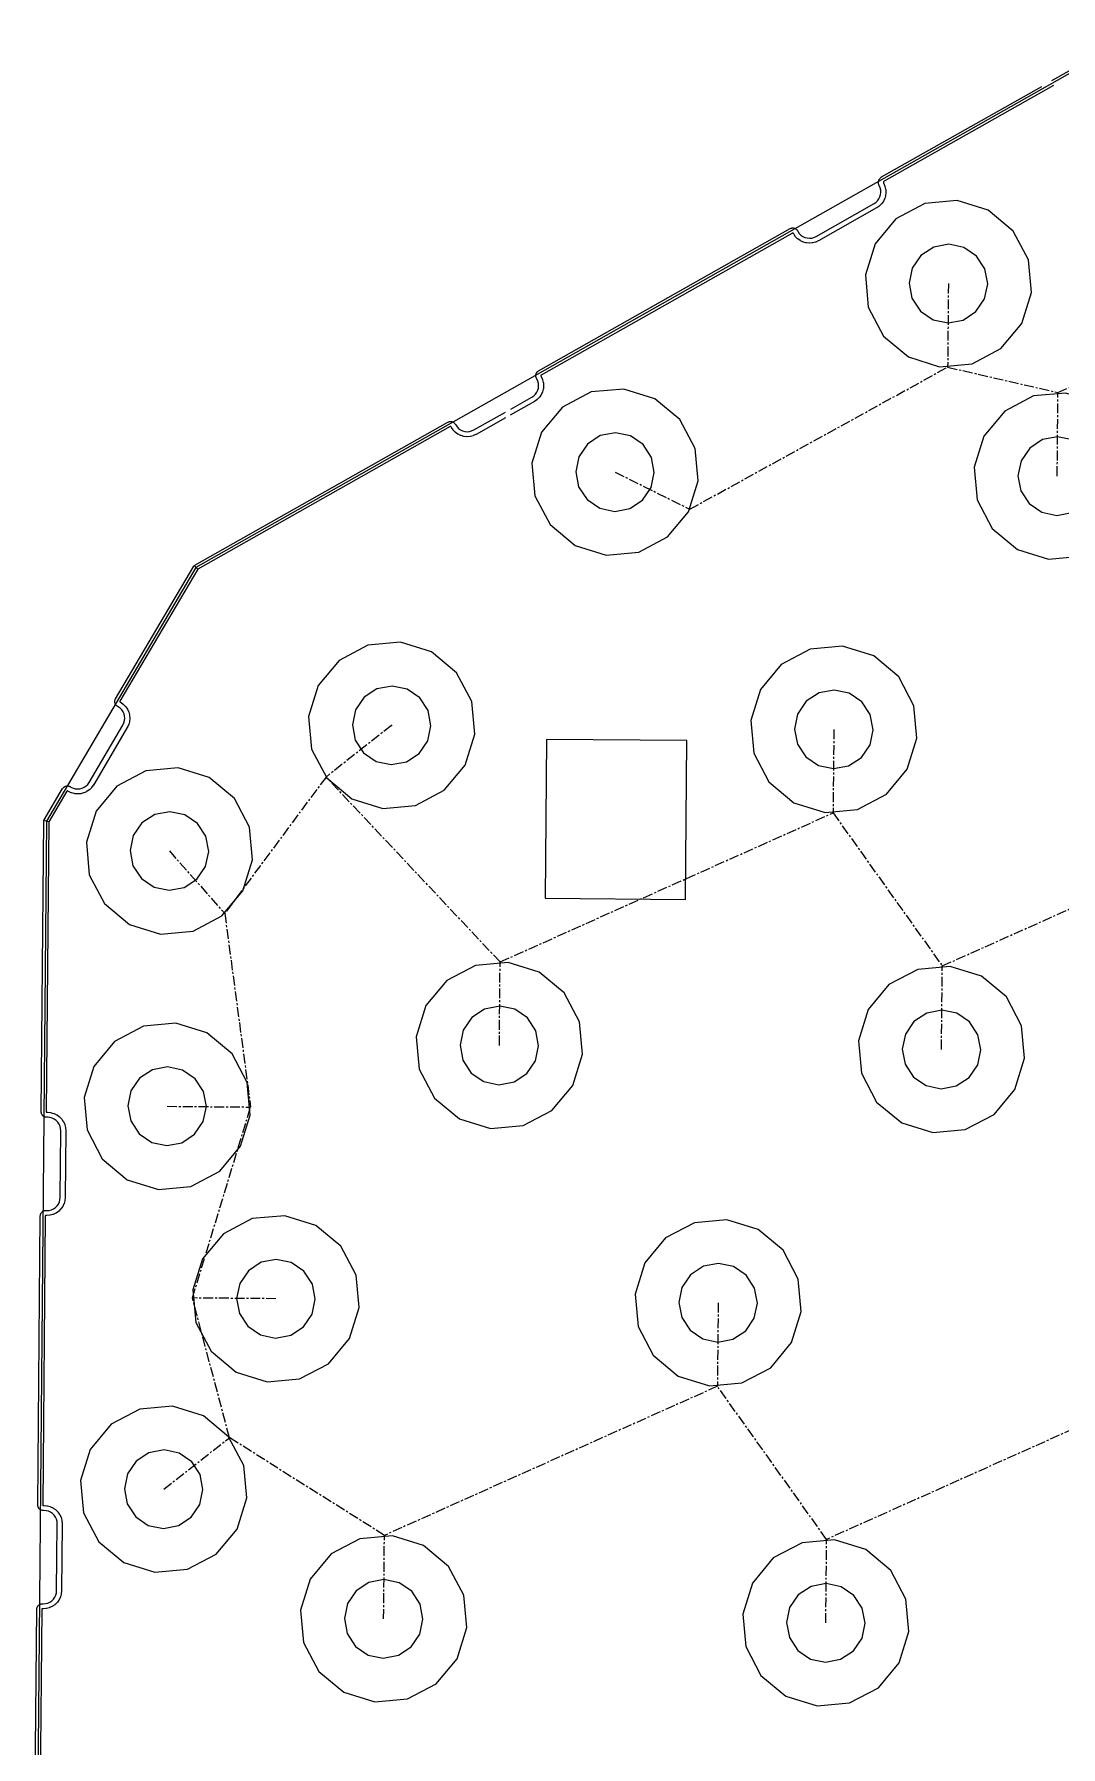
# Model space of a CAD drawing. Header units: inches. Extents: x -63 to 63, y -68 to 68.
# Drawn here: x -62.9 to -10.7, y -19.1 to 68 of the extents above; entities that cross this region are included whole.
import ezdxf

# ---------------------------------------------------------------- set-up
doc = ezdxf.new("R2010")
doc.units = ezdxf.units.IN
doc.header["$MEASUREMENT"] = 0
doc.header["$PDSIZE"] = -1
doc.linetypes.add('CENTERX2', pattern=[0.8, 0.5, -0.1, 0.1, -0.1])

msp = doc.modelspace()

# ---------------------------------------------------------------- linework, layer by layer
at = {"color": 7, "linetype": 'Continuous'}
for p, q in [((-11.115, 65.687), (-6.948, 68.045)), ((-6.884, 67.931), (-54.673, 40.915)), ((-19.778, 60.786), (-11.632, 65.394)), ((-11.04, 65.438), (-19.649, 60.567)), ((-19.944, 60.515), (-19.94, 60.55)), ((-19.943, 60.504), (-19.944, 60.515)), ((-19.944, 60.492), (-19.943, 60.504)), ((-19.941, 60.458), (-19.944, 60.492)), ((-19.938, 60.447), (-19.941, 60.458)), ((-19.94, 60.55), (-19.937, 60.56)), ((-19.938, 60.436), (-19.938, 60.447)), ((-19.929, 60.402), (-19.938, 60.436)), ((-19.937, 60.56), (-19.936, 60.571)), ((-19.936, 60.571), (-19.927, 60.605)), ((-19.924, 60.393), (-19.929, 60.402)), ((-19.927, 60.605), (-19.922, 60.615)), ((-19.922, 60.382), (-19.924, 60.393)), ((-19.922, 60.615), (-19.919, 60.626)), ((-19.908, 60.352), (-19.922, 60.382)), ((-19.919, 60.626), (-19.904, 60.657)), ((-19.906, 60.349), (-19.908, 60.352)), ((-19.906, 60.348), (-19.906, 60.349)), ((-19.904, 60.343), (-19.906, 60.348)), ((-19.904, 60.657), (-19.898, 60.666)), ((-19.903, 60.342), (-19.904, 60.343)), ((-19.854, 60.23), (-19.903, 60.342)), ((-19.903, 60.342), (-19.903, 60.342)), ((-19.898, 60.666), (-19.893, 60.676)), ((-19.893, 60.676), (-19.873, 60.705)), ((-19.873, 60.705), (-19.865, 60.712)), ((-19.865, 60.712), (-19.859, 60.721)), ((-19.859, 60.721), (-19.834, 60.746)), ((-19.826, 60.116), (-19.854, 60.23)), ((-19.834, 60.746), (-19.825, 60.752)), ((-19.825, 60.752), (-19.817, 60.76)), ((-19.817, 60.76), (-19.788, 60.78)), ((-19.788, 60.78), (-19.783, 60.782)), ((-19.783, 60.782), (-19.778, 60.786)), ((-19.689, 60.514), (-19.69, 60.501)), ((-19.69, 60.501), (-19.689, 60.489)), ((-19.685, 60.526), (-19.689, 60.514)), ((-19.689, 60.489), (-19.686, 60.476)), ((-19.686, 60.476), (-19.679, 60.462)), ((-19.68, 60.538), (-19.685, 60.526)), ((-19.673, 60.548), (-19.68, 60.538)), ((-19.679, 60.462), (-19.679, 60.461)), ((-19.679, 60.461), (-19.678, 60.46)), ((-19.678, 60.46), (-19.677, 60.457)), ((-19.677, 60.457), (-19.676, 60.455)), ((-19.676, 60.455), (-19.673, 60.45)), ((-19.664, 60.557), (-19.673, 60.548)), ((-19.673, 60.45), (-19.617, 60.322)), ((-19.649, 60.567), (-19.664, 60.557)), ((-19.617, 60.322), (-19.614, 60.312)), ((-19.614, 60.312), (-19.61, 60.302)), ((-19.61, 60.302), (-19.576, 60.166)), ((-19.576, 60.166), (-19.576, 60.155)), ((-19.576, 60.155), (-19.573, 60.144)), ((-19.573, 60.144), (-19.564, 60.005)), ((-23.114, 57.758), (-20.164, 59.425)), ((-20.164, 59.425), (-20.069, 59.489)), ((-20.069, 59.489), (-19.984, 59.571)), ((-19.918, 59.285), (-20.025, 59.212)), ((-19.984, 59.571), (-19.915, 59.665)), ((-19.91, 59.292), (-19.918, 59.285)), ((-19.915, 59.665), (-19.863, 59.77)), ((-19.901, 59.298), (-19.91, 59.292)), ((-19.8, 59.395), (-19.901, 59.298)), ((-19.863, 59.77), (-19.831, 59.883)), ((-19.831, 59.883), (-19.818, 59.999)), ((-19.818, 59.999), (-19.826, 60.116)), ((-19.794, 59.404), (-19.8, 59.395)), ((-19.786, 59.412), (-19.794, 59.404)), ((-19.703, 59.524), (-19.786, 59.412)), ((-19.698, 59.534), (-19.703, 59.524)), ((-19.692, 59.543), (-19.698, 59.534)), ((-19.63, 59.668), (-19.692, 59.543)), ((-19.627, 59.679), (-19.63, 59.668)), ((-19.622, 59.689), (-19.627, 59.679)), ((-19.584, 59.823), (-19.622, 59.689)), ((-19.582, 59.834), (-19.584, 59.823)), ((-19.579, 59.844), (-19.582, 59.834)), ((-19.564, 59.983), (-19.579, 59.844)), ((-19.564, 60.005), (-19.565, 59.994)), ((-19.565, 59.994), (-19.564, 59.983)), ((-20.034, 59.206), (-22.993, 57.534)), ((-20.03, 59.21), (-20.034, 59.206)), ((-20.025, 59.212), (-20.03, 59.21)), ((-37.24, 50.915), (-24.435, 58.153)), ((-24.315, 57.929), (-37.11, 50.697)), ((-24.435, 58.153), (-24.429, 58.155)), ((-24.429, 58.155), (-24.424, 58.159)), ((-24.424, 58.159), (-24.399, 58.17)), ((-24.399, 58.17), (-24.388, 58.173)), ((-24.388, 58.173), (-24.377, 58.178)), ((-24.377, 58.178), (-24.352, 58.184)), ((-24.352, 58.184), (-24.341, 58.185)), ((-24.341, 58.185), (-24.33, 58.187)), ((-24.33, 58.187), (-24.304, 58.189)), ((-24.305, 57.934), (-24.315, 57.929)), ((-24.302, 57.935), (-24.305, 57.934)), ((-24.304, 58.189), (-24.293, 58.188)), ((-24.298, 57.935), (-24.302, 57.935)), ((-24.294, 57.934), (-24.298, 57.935)), ((-24.29, 57.933), (-24.294, 57.934)), ((-24.293, 58.188), (-24.282, 58.189)), ((-24.287, 57.932), (-24.29, 57.933)), ((-24.284, 57.929), (-24.287, 57.932)), ((-24.281, 57.926), (-24.284, 57.929)), ((-24.282, 58.189), (-24.256, 58.186)), ((-24.275, 57.918), (-24.281, 57.926)), ((-24.262, 57.894), (-24.275, 57.918)), ((-24.258, 57.889), (-24.262, 57.894)), ((-24.256, 57.884), (-24.258, 57.889)), ((-24.256, 58.186), (-24.245, 58.183)), ((-24.172, 57.761), (-24.256, 57.884)), ((-24.245, 58.183), (-24.234, 58.181)), ((-24.234, 58.181), (-24.209, 58.174)), ((-24.209, 58.174), (-24.199, 58.169)), ((-24.199, 58.169), (-24.188, 58.166)), ((-24.188, 58.166), (-24.165, 58.155)), ((-24.164, 57.752), (-24.172, 57.761)), ((-24.165, 58.155), (-24.156, 58.148)), ((-24.158, 57.743), (-24.164, 57.752)), ((-24.06, 57.644), (-24.158, 57.743)), ((-24.156, 58.148), (-24.146, 58.143)), ((-24.146, 58.143), (-24.125, 58.128)), ((-24.125, 58.128), (-24.117, 58.12)), ((-24.117, 58.12), (-24.108, 58.113)), ((-24.108, 58.113), (-24.09, 58.094)), ((-24.09, 58.094), (-24.084, 58.085)), ((-24.084, 58.085), (-24.076, 58.077)), ((-24.076, 58.077), (-24.062, 58.055)), ((-24.062, 58.055), (-24.059, 58.05)), ((-24.051, 57.637), (-24.06, 57.644)), ((-24.059, 58.05), (-24.056, 58.046)), ((-24.056, 58.046), (-24.042, 58.022)), ((-24.043, 57.629), (-24.051, 57.637)), ((-23.93, 57.548), (-24.043, 57.629)), ((-24.042, 58.022), (-23.969, 57.913)), ((-23.969, 57.913), (-23.887, 57.829)), ((-23.92, 57.543), (-23.93, 57.548)), ((-23.911, 57.537), (-23.92, 57.543)), ((-23.785, 57.477), (-23.911, 57.537)), ((-23.887, 57.829), (-23.791, 57.761)), ((-23.791, 57.761), (-23.685, 57.711)), ((-23.685, 57.711), (-23.572, 57.679)), ((-23.572, 57.679), (-23.456, 57.668)), ((-23.456, 57.668), (-23.339, 57.677)), ((-23.339, 57.677), (-23.225, 57.707)), ((-23.225, 57.707), (-23.114, 57.758)), ((-23.003, 57.529), (-23.13, 57.471)), ((-22.999, 57.532), (-23.003, 57.529)), ((-22.993, 57.534), (-22.999, 57.532)), ((-23.774, 57.474), (-23.785, 57.477)), ((-23.764, 57.469), (-23.774, 57.474)), ((-23.63, 57.432), (-23.764, 57.469)), ((-23.619, 57.431), (-23.63, 57.432)), ((-23.608, 57.428), (-23.619, 57.431)), ((-23.469, 57.414), (-23.608, 57.428)), ((-23.458, 57.415), (-23.469, 57.414)), ((-23.447, 57.414), (-23.458, 57.415)), ((-23.308, 57.425), (-23.447, 57.414)), ((-23.297, 57.428), (-23.308, 57.425)), ((-23.286, 57.429), (-23.297, 57.428)), ((-23.151, 57.463), (-23.286, 57.429)), ((-23.141, 57.468), (-23.151, 57.463)), ((-23.13, 57.471), (-23.141, 57.468)), ((-37.38, 50.688), (-37.378, 50.714)), ((-37.379, 50.677), (-37.38, 50.688)), ((-37.38, 50.665), (-37.379, 50.677)), ((-37.378, 50.639), (-37.38, 50.665)), ((-37.378, 50.714), (-37.375, 50.724)), ((-37.376, 50.629), (-37.378, 50.639)), ((-37.375, 50.618), (-37.376, 50.629)), ((-37.375, 50.724), (-37.374, 50.735)), ((-37.368, 50.593), (-37.375, 50.618)), ((-37.374, 50.735), (-37.367, 50.76)), ((-37.364, 50.582), (-37.368, 50.593)), ((-37.367, 50.76), (-37.362, 50.771)), ((-37.361, 50.571), (-37.364, 50.582)), ((-37.362, 50.771), (-37.359, 50.782)), ((-37.35, 50.547), (-37.361, 50.571)), ((-37.359, 50.782), (-37.348, 50.805)), ((-37.347, 50.543), (-37.35, 50.547)), ((-37.348, 50.805), (-37.341, 50.814)), ((-37.345, 50.537), (-37.347, 50.543)), ((-37.326, 50.505), (-37.345, 50.537)), ((-37.341, 50.814), (-37.336, 50.824)), ((-37.336, 50.824), (-37.321, 50.845)), ((-37.321, 50.845), (-37.313, 50.853)), ((-37.313, 50.853), (-37.307, 50.862)), ((-37.307, 50.862), (-37.288, 50.88)), ((-37.288, 50.88), (-37.279, 50.887)), ((-37.279, 50.887), (-37.271, 50.895)), ((-37.271, 50.895), (-37.25, 50.909)), ((-37.25, 50.909), (-37.244, 50.912)), ((-37.244, 50.912), (-37.24, 50.915)), ((-37.125, 50.682), (-37.126, 50.678)), ((-37.126, 50.678), (-37.126, 50.674)), ((-37.126, 50.674), (-37.126, 50.67)), ((-37.126, 50.67), (-37.125, 50.667)), ((-37.123, 50.685), (-37.125, 50.682)), ((-37.125, 50.667), (-37.121, 50.658)), ((-37.121, 50.689), (-37.123, 50.685)), ((-37.118, 50.692), (-37.121, 50.689)), ((-37.121, 50.658), (-37.103, 50.626)), ((-37.11, 50.697), (-37.118, 50.692)), ((-37.103, 50.626), (-37.101, 50.62)), ((-37.101, 50.62), (-37.098, 50.616)), ((-37.098, 50.616), (-37.04, 50.489)), ((-37.48, 49.65), (-37.396, 49.732)), ((-37.396, 49.732), (-37.329, 49.827)), ((-37.329, 49.827), (-37.278, 49.933)), ((-37.275, 50.393), (-37.326, 50.505)), ((-37.278, 49.933), (-37.247, 50.046)), ((-37.246, 50.28), (-37.275, 50.393)), ((-37.247, 50.046), (-37.236, 50.163)), ((-37.236, 50.163), (-37.246, 50.28)), ((-37.115, 49.689), (-37.196, 49.576)), ((-37.11, 49.7), (-37.115, 49.689)), ((-37.104, 49.708), (-37.11, 49.7)), ((-37.044, 49.834), (-37.104, 49.708)), ((-37.041, 49.845), (-37.044, 49.834)), ((-37.036, 49.855), (-37.041, 49.845)), ((-37.04, 50.489), (-37.037, 50.478)), ((-37.037, 50.478), (-37.032, 50.468)), ((-36.999, 49.99), (-37.036, 49.855)), ((-37.032, 50.468), (-36.997, 50.333)), ((-36.998, 50.001), (-36.999, 49.99)), ((-36.995, 50.011), (-36.998, 50.001)), ((-36.997, 50.333), (-36.996, 50.322)), ((-36.996, 50.322), (-36.993, 50.311)), ((-36.982, 50.15), (-36.995, 50.011)), ((-36.993, 50.311), (-36.982, 50.172)), ((-36.982, 50.172), (-36.983, 50.161)), ((-36.983, 50.161), (-36.982, 50.15)), ((-40.532, 47.912), (-38.92, 48.823)), ((-37.452, 49.361), (-38.681, 48.667)), ((-38.649, 48.976), (-37.582, 49.579)), ((-37.582, 49.579), (-37.48, 49.65)), ((-37.448, 49.365), (-37.452, 49.361)), ((-37.443, 49.367), (-37.448, 49.365)), ((-37.327, 49.447), (-37.443, 49.367)), ((-37.319, 49.455), (-37.327, 49.447)), ((-37.31, 49.461), (-37.319, 49.455)), ((-37.21, 49.559), (-37.31, 49.461)), ((-37.204, 49.568), (-37.21, 49.559)), ((-37.196, 49.576), (-37.204, 49.568)), ((-54.738, 41.028), (-41.853, 48.308)), ((-41.733, 48.084), (-54.583, 40.824)), ((-41.853, 48.308), (-41.848, 48.31)), ((-41.848, 48.31), (-41.844, 48.313)), ((-41.844, 48.313), (-41.82, 48.323)), ((-41.82, 48.323), (-41.809, 48.326)), ((-41.809, 48.326), (-41.799, 48.331)), ((-41.799, 48.331), (-41.774, 48.337)), ((-41.774, 48.337), (-41.763, 48.338)), ((-41.763, 48.338), (-41.752, 48.341)), ((-41.752, 48.341), (-41.726, 48.343)), ((-41.725, 48.088), (-41.733, 48.084)), ((-41.726, 48.343), (-41.715, 48.342)), ((-41.721, 48.089), (-41.725, 48.088)), ((-41.717, 48.089), (-41.721, 48.089)), ((-41.713, 48.089), (-41.717, 48.089)), ((-41.715, 48.342), (-41.704, 48.343)), ((-41.709, 48.088), (-41.713, 48.089)), ((-41.706, 48.086), (-41.709, 48.088)), ((-41.702, 48.084), (-41.706, 48.086)), ((-41.704, 48.343), (-41.678, 48.341)), ((-41.7, 48.081), (-41.702, 48.084)), ((-41.694, 48.073), (-41.7, 48.081)), ((-41.674, 48.037), (-41.694, 48.073)), ((-41.678, 48.341), (-41.667, 48.338)), ((-41.671, 48.033), (-41.674, 48.037)), ((-41.668, 48.028), (-41.671, 48.033)), ((-41.59, 47.915), (-41.668, 48.028)), ((-41.667, 48.338), (-41.656, 48.336)), ((-41.656, 48.336), (-41.631, 48.329)), ((-41.631, 48.329), (-41.621, 48.325)), ((-41.621, 48.325), (-41.61, 48.322)), ((-41.61, 48.322), (-41.587, 48.311)), ((-41.587, 48.311), (-41.578, 48.304)), ((-41.578, 48.304), (-41.568, 48.299)), ((-41.568, 48.299), (-41.546, 48.284)), ((-41.546, 48.284), (-41.539, 48.277)), ((-41.539, 48.277), (-41.53, 48.27)), ((-41.53, 48.27), (-41.511, 48.251)), ((-41.511, 48.251), (-41.505, 48.242)), ((-41.505, 48.242), (-41.497, 48.234)), ((-41.497, 48.234), (-41.482, 48.213)), ((-41.482, 48.213), (-41.48, 48.208)), ((-41.48, 48.208), (-41.476, 48.203)), ((-41.476, 48.203), (-41.456, 48.168)), ((-41.456, 48.168), (-41.387, 48.068)), ((-41.387, 48.068), (-41.305, 47.984)), ((-41.305, 47.984), (-41.209, 47.916)), ((-38.923, 48.53), (-40.412, 47.688)), ((-41.582, 47.907), (-41.59, 47.915)), ((-41.576, 47.898), (-41.582, 47.907)), ((-41.478, 47.798), (-41.576, 47.898)), ((-41.469, 47.792), (-41.478, 47.798)), ((-41.462, 47.784), (-41.469, 47.792)), ((-41.348, 47.703), (-41.462, 47.784)), ((-41.338, 47.698), (-41.348, 47.703)), ((-41.329, 47.691), (-41.338, 47.698)), ((-41.203, 47.631), (-41.329, 47.691)), ((-41.209, 47.916), (-41.104, 47.865)), ((-41.192, 47.628), (-41.203, 47.631)), ((-41.182, 47.624), (-41.192, 47.628)), ((-41.048, 47.586), (-41.182, 47.624)), ((-41.104, 47.865), (-40.991, 47.834)), ((-41.037, 47.585), (-41.048, 47.586)), ((-41.026, 47.582), (-41.037, 47.585)), ((-40.887, 47.569), (-41.026, 47.582)), ((-40.991, 47.834), (-40.874, 47.823)), ((-40.876, 47.57), (-40.887, 47.569)), ((-40.865, 47.569), (-40.876, 47.57)), ((-40.874, 47.823), (-40.757, 47.832)), ((-40.726, 47.58), (-40.865, 47.569)), ((-40.757, 47.832), (-40.644, 47.861)), ((-40.716, 47.582), (-40.726, 47.58)), ((-40.704, 47.583), (-40.716, 47.582)), ((-40.569, 47.618), (-40.704, 47.583)), ((-40.644, 47.861), (-40.532, 47.912)), ((-40.559, 47.623), (-40.569, 47.618)), ((-40.549, 47.625), (-40.559, 47.623)), ((-40.422, 47.683), (-40.549, 47.625)), ((-40.417, 47.686), (-40.422, 47.683)), ((-40.412, 47.688), (-40.417, 47.686)), ((-58.765, 34.229), (-54.785, 40.982)), ((-54.785, 40.982), (-54.777, 40.99)), ((-54.777, 40.99), (-54.772, 41)), ((-54.772, 41), (-54.763, 41.007)), ((-54.763, 41.007), (-54.756, 41.015)), ((-54.583, 40.824), (-54.763, 41.007)), ((-54.756, 41.015), (-54.746, 41.021)), ((-54.746, 41.021), (-54.738, 41.028)), ((-54.673, 40.915), (-62.283, 28.006)), ((-54.583, 40.824), (-58.544, 34.105)), ((-58.803, 34.102), (-58.801, 34.128)), ((-58.802, 34.091), (-58.803, 34.102)), ((-58.803, 34.08), (-58.802, 34.091)), ((-58.801, 34.054), (-58.803, 34.08)), ((-58.801, 34.128), (-58.798, 34.139)), ((-58.798, 34.043), (-58.801, 34.054)), ((-58.798, 34.139), (-58.796, 34.15)), ((-58.797, 34.032), (-58.798, 34.043)), ((-58.791, 34.007), (-58.797, 34.032)), ((-58.796, 34.15), (-58.789, 34.175)), ((-58.786, 33.997), (-58.791, 34.007)), ((-58.789, 34.175), (-58.785, 34.185)), ((-58.784, 33.986), (-58.786, 33.997)), ((-58.785, 34.185), (-58.782, 34.196)), ((-58.773, 33.962), (-58.784, 33.986)), ((-58.782, 34.196), (-58.771, 34.219)), ((-58.771, 34.219), (-58.767, 34.224)), ((-58.767, 34.224), (-58.765, 34.229)), ((-58.548, 34.097), (-58.549, 34.093)), ((-58.549, 34.093), (-58.549, 34.089)), ((-58.549, 34.089), (-58.549, 34.085)), ((-58.549, 34.085), (-58.548, 34.081)), ((-58.544, 34.105), (-58.548, 34.097)), ((-58.548, 34.081), (-58.546, 34.078)), ((-58.546, 34.078), (-58.544, 34.074)), ((-58.544, 34.074), (-58.541, 34.072)), ((-58.541, 34.072), (-58.534, 34.066)), ((-58.534, 34.066), (-58.495, 34.044)), ((-58.495, 34.044), (-58.491, 34.04)), ((-58.491, 34.04), (-58.486, 34.037)), ((-58.486, 34.037), (-58.372, 33.956)), ((-58.767, 33.953), (-58.773, 33.962)), ((-58.762, 33.943), (-58.767, 33.953)), ((-58.747, 33.921), (-58.762, 33.943)), ((-58.739, 33.914), (-58.747, 33.921)), ((-58.733, 33.904), (-58.739, 33.914)), ((-58.715, 33.886), (-58.733, 33.904)), ((-58.706, 33.879), (-58.715, 33.886)), ((-58.698, 33.871), (-58.706, 33.879)), ((-58.677, 33.856), (-58.698, 33.871)), ((-58.672, 33.854), (-58.677, 33.856)), ((-58.667, 33.85), (-58.672, 33.854)), ((-58.629, 33.828), (-58.667, 33.85)), ((-58.529, 33.756), (-58.629, 33.828)), ((-58.447, 33.673), (-58.529, 33.756)), ((-58.381, 33.576), (-58.447, 33.673)), ((-58.332, 33.469), (-58.381, 33.576)), ((-58.372, 33.956), (-58.365, 33.949)), ((-58.365, 33.949), (-58.356, 33.942)), ((-58.356, 33.942), (-58.258, 33.843)), ((-58.336, 33.009), (-58.305, 33.122)), ((-58.303, 33.356), (-58.332, 33.469)), ((-58.305, 33.122), (-58.293, 33.239)), ((-58.293, 33.239), (-58.303, 33.356)), ((-58.258, 33.843), (-58.252, 33.833)), ((-58.252, 33.833), (-58.244, 33.826)), ((-58.244, 33.826), (-58.165, 33.711)), ((-58.165, 33.711), (-58.16, 33.701)), ((-58.16, 33.701), (-58.154, 33.691)), ((-58.154, 33.691), (-58.096, 33.564)), ((-58.096, 33.564), (-58.093, 33.554)), ((-58.093, 33.554), (-58.089, 33.544)), ((-58.089, 33.544), (-58.054, 33.409)), ((-58.054, 33.409), (-58.053, 33.398)), ((-58.053, 33.398), (-58.05, 33.387)), ((-58.04, 33.226), (-58.053, 33.087)), ((-58.05, 33.387), (-58.039, 33.248)), ((-58.039, 33.248), (-58.04, 33.237)), ((-58.04, 33.237), (-58.04, 33.226)), ((-60.11, 29.98), (-58.389, 32.899)), ((-58.167, 32.774), (-59.894, 29.846)), ((-58.389, 32.899), (-58.336, 33.009)), ((-58.165, 32.78), (-58.167, 32.774)), ((-58.162, 32.784), (-58.165, 32.78)), ((-58.102, 32.91), (-58.162, 32.784)), ((-58.099, 32.921), (-58.102, 32.91)), ((-58.094, 32.931), (-58.099, 32.921)), ((-58.057, 33.065), (-58.094, 32.931)), ((-58.056, 33.076), (-58.057, 33.065)), ((-58.053, 33.087), (-58.056, 33.076)), ((-36.829, 32.17), (-36.901, 24.086)), ((-29.696, 32.105), (-36.829, 32.17)), ((-29.769, 24.018), (-29.696, 32.105)), ((-62.396, 28.071), (-61.456, 29.665)), ((-61.456, 29.665), (-61.453, 29.669)), ((-61.453, 29.669), (-61.45, 29.674)), ((-61.45, 29.674), (-61.435, 29.695)), ((-61.435, 29.695), (-61.427, 29.703)), ((-61.427, 29.703), (-61.421, 29.712)), ((-61.421, 29.712), (-61.402, 29.73)), ((-61.402, 29.73), (-61.393, 29.737)), ((-61.393, 29.737), (-61.385, 29.744)), ((-61.385, 29.744), (-61.363, 29.759)), ((-61.363, 29.759), (-61.353, 29.764)), ((-61.353, 29.764), (-61.344, 29.77)), ((-61.344, 29.77), (-61.32, 29.781)), ((-61.32, 29.781), (-61.309, 29.784)), ((-61.309, 29.784), (-61.3, 29.788)), ((-61.3, 29.788), (-61.274, 29.795)), ((-61.274, 29.795), (-61.263, 29.796)), ((-61.263, 29.796), (-61.252, 29.798)), ((-61.252, 29.798), (-61.226, 29.8)), ((-61.226, 29.8), (-61.215, 29.799)), ((-61.215, 29.799), (-61.204, 29.8)), ((-61.204, 29.8), (-61.178, 29.798)), ((-61.178, 29.798), (-61.167, 29.795)), ((-61.167, 29.795), (-61.156, 29.794)), ((-61.156, 29.794), (-61.131, 29.787)), ((-61.131, 29.787), (-61.121, 29.782)), ((-61.121, 29.782), (-61.111, 29.779)), ((-61.111, 29.779), (-61.087, 29.768)), ((-61.087, 29.768), (-61.082, 29.764)), ((-61.082, 29.764), (-61.077, 29.762)), ((-61.077, 29.762), (-61.039, 29.74)), ((-61.039, 29.74), (-60.928, 29.687)), ((-60.928, 29.687), (-60.815, 29.656)), ((-60.815, 29.656), (-60.698, 29.644)), ((-60.698, 29.644), (-60.581, 29.654)), ((-60.581, 29.654), (-60.468, 29.683)), ((-60.468, 29.683), (-60.361, 29.731)), ((-60.361, 29.731), (-60.265, 29.798)), ((-60.265, 29.798), (-60.181, 29.88)), ((-60.181, 29.88), (-60.11, 29.98)), ((-59.995, 29.706), (-60.095, 29.609)), ((-59.989, 29.716), (-59.995, 29.706)), ((-59.981, 29.723), (-59.989, 29.716)), ((-59.9, 29.837), (-59.981, 29.723)), ((-59.897, 29.842), (-59.9, 29.837)), ((-59.894, 29.846), (-59.897, 29.842)), ((-61.24, 29.531), (-62.159, 27.971)), ((-61.235, 29.538), (-61.24, 29.531)), ((-61.232, 29.541), (-61.235, 29.538)), ((-61.229, 29.543), (-61.232, 29.541)), ((-61.225, 29.545), (-61.229, 29.543)), ((-61.221, 29.546), (-61.225, 29.545)), ((-61.217, 29.546), (-61.221, 29.546)), ((-61.214, 29.546), (-61.217, 29.546)), ((-61.21, 29.545), (-61.214, 29.546)), ((-61.201, 29.541), (-61.21, 29.545)), ((-61.163, 29.518), (-61.201, 29.541)), ((-61.158, 29.516), (-61.163, 29.518)), ((-61.153, 29.513), (-61.158, 29.516)), ((-61.027, 29.453), (-61.153, 29.513)), ((-61.017, 29.45), (-61.027, 29.453)), ((-61.007, 29.445), (-61.017, 29.45)), ((-60.872, 29.408), (-61.007, 29.445)), ((-60.861, 29.407), (-60.872, 29.408)), ((-60.85, 29.404), (-60.861, 29.407)), ((-60.712, 29.391), (-60.85, 29.404)), ((-60.7, 29.391), (-60.712, 29.391)), ((-60.689, 29.39), (-60.7, 29.391)), ((-60.55, 29.401), (-60.689, 29.39)), ((-60.54, 29.404), (-60.55, 29.401)), ((-60.529, 29.405), (-60.54, 29.404)), ((-60.394, 29.44), (-60.529, 29.405)), ((-60.384, 29.444), (-60.394, 29.44)), ((-60.373, 29.447), (-60.384, 29.444)), ((-60.246, 29.505), (-60.373, 29.447)), ((-60.237, 29.511), (-60.246, 29.505)), ((-60.226, 29.516), (-60.237, 29.511)), ((-60.112, 29.595), (-60.226, 29.516)), ((-60.104, 29.602), (-60.112, 29.595)), ((-60.095, 29.609), (-60.104, 29.602)), ((-62.283, 28.006), (-62.772, -26.877)), ((-62.546, 13.219), (-62.413, 28.008)), ((-62.413, 28.008), (-62.411, 28.019)), ((-62.411, 28.03), (-62.407, 28.04)), ((-62.411, 28.019), (-62.411, 28.03)), ((-62.407, 28.04), (-62.405, 28.051)), ((-62.159, 27.971), (-62.407, 28.04)), ((-62.405, 28.051), (-62.399, 28.061)), ((-62.399, 28.061), (-62.396, 28.071)), ((-62.159, 27.971), (-62.292, 13.223)), ((-36.901, 24.086), (-29.769, 24.018)), ((-62.545, 13.214), (-62.546, 13.219)), ((-62.546, 13.208), (-62.545, 13.214)), ((-62.544, 13.182), (-62.546, 13.208)), ((-62.541, 13.172), (-62.544, 13.182)), ((-62.54, 13.161), (-62.541, 13.172)), ((-62.534, 13.135), (-62.54, 13.161)), ((-62.529, 13.125), (-62.534, 13.135)), ((-62.526, 13.114), (-62.529, 13.125)), ((-62.515, 13.09), (-62.526, 13.114)), ((-62.509, 13.081), (-62.515, 13.09)), ((-62.505, 13.071), (-62.509, 13.081)), ((-62.49, 13.05), (-62.505, 13.071)), ((-62.292, 13.223), (-62.292, 13.213)), ((-62.292, 13.213), (-62.291, 13.209)), ((-62.291, 13.209), (-62.289, 13.206)), ((-62.289, 13.206), (-62.287, 13.203)), ((-62.287, 13.203), (-62.284, 13.2)), ((-62.284, 13.2), (-62.281, 13.197)), ((-62.281, 13.197), (-62.277, 13.196)), ((-62.277, 13.196), (-62.273, 13.195)), ((-62.273, 13.195), (-62.264, 13.194)), ((-62.264, 13.194), (-62.215, 13.193)), ((-62.215, 13.193), (-62.209, 13.192)), ((-62.209, 13.192), (-62.203, 13.193)), ((-62.203, 13.193), (-62.065, 13.179)), ((-62.065, 13.179), (-62.054, 13.176)), ((-62.054, 13.176), (-62.043, 13.175)), ((-62.043, 13.175), (-61.909, 13.137)), ((-61.909, 13.137), (-61.899, 13.132)), ((-61.899, 13.132), (-61.888, 13.129)), ((-61.888, 13.129), (-61.762, 13.069)), ((-62.482, 13.042), (-62.49, 13.05)), ((-62.476, 13.032), (-62.482, 13.042)), ((-62.457, 13.014), (-62.476, 13.032)), ((-62.448, 13.007), (-62.457, 13.014)), ((-62.441, 12.999), (-62.448, 13.007)), ((-62.419, 12.984), (-62.441, 12.999)), ((-62.409, 12.979), (-62.419, 12.984)), ((-62.4, 12.973), (-62.409, 12.979)), ((-62.377, 12.962), (-62.4, 12.973)), ((-62.366, 12.959), (-62.377, 12.962)), ((-62.356, 12.954), (-62.366, 12.959)), ((-62.33, 12.947), (-62.356, 12.954)), ((-62.32, 12.946), (-62.33, 12.947)), ((-62.309, 12.943), (-62.32, 12.946)), ((-62.283, 12.94), (-62.309, 12.943)), ((-62.278, 12.941), (-62.283, 12.94)), ((-62.272, 12.94), (-62.278, 12.941)), ((-62.223, 12.939), (-62.272, 12.94)), ((-62.101, 12.927), (-62.223, 12.939)), ((-61.988, 12.896), (-62.101, 12.927)), ((-61.882, 12.845), (-61.988, 12.896)), ((-61.787, 12.777), (-61.882, 12.845)), ((-61.705, 12.693), (-61.787, 12.777)), ((-61.762, 13.069), (-61.753, 13.063)), ((-61.753, 13.063), (-61.743, 13.058)), ((-61.743, 13.058), (-61.63, 12.977)), ((-61.638, 12.596), (-61.705, 12.693)), ((-61.59, 12.489), (-61.638, 12.596)), ((-61.63, 12.977), (-61.622, 12.969)), ((-61.622, 12.969), (-61.613, 12.962)), ((-61.613, 12.962), (-61.515, 12.863)), ((-61.561, 12.376), (-61.59, 12.489)), ((-61.582, 8.867), (-61.552, 12.255)), ((-61.552, 12.255), (-61.561, 12.376)), ((-61.515, 12.863), (-61.509, 12.853)), ((-61.509, 12.853), (-61.501, 12.846)), ((-61.501, 12.846), (-61.423, 12.73)), ((-61.423, 12.73), (-61.418, 12.72)), ((-61.418, 12.72), (-61.412, 12.711)), ((-61.412, 12.711), (-61.354, 12.584)), ((-61.354, 12.584), (-61.351, 12.573)), ((-61.351, 12.573), (-61.347, 12.563)), ((-61.347, 12.563), (-61.312, 12.428)), ((-61.298, 12.258), (-61.328, 8.859)), ((-61.312, 12.428), (-61.311, 12.417)), ((-61.311, 12.417), (-61.309, 12.406)), ((-61.309, 12.406), (-61.298, 12.269)), ((-61.298, 12.269), (-61.299, 12.263)), ((-61.299, 12.263), (-61.298, 12.258)), ((-61.625, 8.632), (-61.594, 8.745)), ((-61.594, 8.745), (-61.582, 8.867)), ((-61.329, 8.848), (-61.342, 8.709)), ((-61.328, 8.859), (-61.329, 8.853)), ((-61.329, 8.853), (-61.329, 8.848)), ((-62.722, -6.788), (-62.594, 7.921)), ((-62.594, 7.921), (-62.593, 7.926)), ((-62.593, 7.932), (-62.591, 7.958)), ((-62.593, 7.926), (-62.593, 7.932)), ((-62.591, 7.958), (-62.588, 7.969)), ((-62.588, 7.969), (-62.587, 7.98)), ((-62.587, 7.98), (-62.579, 8.005)), ((-62.579, 8.005), (-62.575, 8.015)), ((-62.575, 8.015), (-62.572, 8.026)), ((-62.572, 8.026), (-62.56, 8.05)), ((-62.56, 8.05), (-62.554, 8.059)), ((-62.554, 8.059), (-62.549, 8.069)), ((-62.549, 8.069), (-62.534, 8.09)), ((-62.534, 8.09), (-62.526, 8.097)), ((-62.526, 8.097), (-62.52, 8.106)), ((-62.52, 8.106), (-62.501, 8.125)), ((-62.501, 8.125), (-62.491, 8.131)), ((-62.491, 8.131), (-62.483, 8.139)), ((-62.483, 8.139), (-62.462, 8.154)), ((-62.34, 7.913), (-62.468, -6.784)), ((-62.462, 8.154), (-62.452, 8.158)), ((-62.452, 8.158), (-62.443, 8.164)), ((-62.443, 8.164), (-62.419, 8.175)), ((-62.419, 8.175), (-62.408, 8.178)), ((-62.408, 8.178), (-62.398, 8.183)), ((-62.398, 8.183), (-62.373, 8.189)), ((-62.373, 8.189), (-62.362, 8.19)), ((-62.362, 8.19), (-62.351, 8.193)), ((-62.351, 8.193), (-62.325, 8.195)), ((-62.339, 7.922), (-62.34, 7.913)), ((-62.338, 7.926), (-62.339, 7.922)), ((-62.336, 7.929), (-62.338, 7.926)), ((-62.334, 7.933), (-62.336, 7.929)), ((-62.331, 7.935), (-62.334, 7.933)), ((-62.328, 7.938), (-62.331, 7.935)), ((-62.324, 7.939), (-62.328, 7.938)), ((-62.325, 8.195), (-62.319, 8.194)), ((-62.321, 7.94), (-62.324, 7.939)), ((-62.311, 7.941), (-62.321, 7.94)), ((-62.319, 8.194), (-62.314, 8.195)), ((-62.314, 8.195), (-62.268, 8.195)), ((-62.265, 7.941), (-62.311, 7.941)), ((-62.268, 8.195), (-62.144, 8.204)), ((-62.259, 7.941), (-62.265, 7.941)), ((-62.254, 7.941), (-62.259, 7.941)), ((-62.113, 7.952), (-62.254, 7.941)), ((-62.144, 8.204), (-62.031, 8.233)), ((-62.102, 7.955), (-62.113, 7.952)), ((-62.091, 7.955), (-62.102, 7.955)), ((-61.956, 7.99), (-62.091, 7.955)), ((-62.031, 8.233), (-61.924, 8.282)), ((-61.946, 7.995), (-61.956, 7.99)), ((-61.935, 7.998), (-61.946, 7.995)), ((-61.808, 8.056), (-61.935, 7.998)), ((-61.924, 8.282), (-61.827, 8.348)), ((-61.827, 8.348), (-61.744, 8.431)), ((-61.799, 8.062), (-61.808, 8.056)), ((-61.789, 8.066), (-61.799, 8.062)), ((-61.674, 8.145), (-61.789, 8.066)), ((-61.744, 8.431), (-61.676, 8.526)), ((-61.676, 8.526), (-61.625, 8.632)), ((-61.666, 8.153), (-61.674, 8.145)), ((-61.657, 8.159), (-61.666, 8.153)), ((-61.558, 8.257), (-61.657, 8.159)), ((-61.551, 8.266), (-61.558, 8.257)), ((-61.543, 8.274), (-61.551, 8.266)), ((-61.462, 8.387), (-61.543, 8.274)), ((-61.458, 8.397), (-61.462, 8.387)), ((-61.451, 8.406), (-61.458, 8.397)), ((-61.391, 8.532), (-61.451, 8.406)), ((-61.388, 8.543), (-61.391, 8.532)), ((-61.383, 8.553), (-61.388, 8.543)), ((-61.346, 8.687), (-61.383, 8.553)), ((-61.345, 8.698), (-61.346, 8.687)), ((-61.342, 8.709), (-61.345, 8.698)), ((-62.721, -6.793), (-62.722, -6.788)), ((-62.721, -6.799), (-62.721, -6.793)), ((-62.719, -6.825), (-62.721, -6.799)), ((-62.716, -6.836), (-62.719, -6.825)), ((-62.716, -6.847), (-62.716, -6.836)), ((-62.709, -6.872), (-62.716, -6.847)), ((-62.704, -6.882), (-62.709, -6.872)), ((-62.702, -6.893), (-62.704, -6.882)), ((-62.691, -6.916), (-62.702, -6.893)), ((-62.685, -6.926), (-62.691, -6.916)), ((-62.68, -6.936), (-62.685, -6.926)), ((-62.665, -6.957), (-62.68, -6.936)), ((-62.657, -6.965), (-62.665, -6.957)), ((-62.651, -6.974), (-62.657, -6.965)), ((-62.468, -6.784), (-62.467, -6.794)), ((-62.467, -6.794), (-62.466, -6.798)), ((-62.466, -6.798), (-62.464, -6.801)), ((-62.464, -6.801), (-62.462, -6.804)), ((-62.462, -6.804), (-62.459, -6.807)), ((-62.459, -6.807), (-62.456, -6.809)), ((-62.456, -6.809), (-62.453, -6.811)), ((-62.453, -6.811), (-62.449, -6.812)), ((-62.449, -6.812), (-62.439, -6.813)), ((-62.439, -6.813), (-62.407, -6.813)), ((-62.407, -6.813), (-62.401, -6.814)), ((-62.401, -6.814), (-62.396, -6.813)), ((-62.396, -6.813), (-62.257, -6.825)), ((-62.257, -6.825), (-62.246, -6.828)), ((-62.246, -6.828), (-62.235, -6.829)), ((-62.235, -6.829), (-62.1, -6.865)), ((-62.1, -6.865), (-62.09, -6.869)), ((-62.09, -6.869), (-62.079, -6.872)), ((-62.079, -6.872), (-61.953, -6.931)), ((-61.953, -6.931), (-61.944, -6.937)), ((-61.944, -6.937), (-61.934, -6.942)), ((-61.934, -6.942), (-61.819, -7.021)), ((-62.633, -6.993), (-62.651, -6.974)), ((-62.624, -7), (-62.633, -6.993)), ((-62.616, -7.008), (-62.624, -7)), ((-62.594, -7.023), (-62.616, -7.008)), ((-62.585, -7.027), (-62.594, -7.023)), ((-62.576, -7.034), (-62.585, -7.027)), ((-62.552, -7.045), (-62.576, -7.034)), ((-62.541, -7.048), (-62.552, -7.045)), ((-62.531, -7.053), (-62.541, -7.048)), ((-62.506, -7.06), (-62.531, -7.053)), ((-62.494, -7.061), (-62.506, -7.06)), ((-62.484, -7.064), (-62.494, -7.061)), ((-62.456, -7.066), (-62.484, -7.064)), ((-62.45, -7.066), (-62.456, -7.066)), ((-62.444, -7.067), (-62.45, -7.066)), ((-62.412, -7.067), (-62.444, -7.067)), ((-62.289, -7.077), (-62.412, -7.067)), ((-62.176, -7.107), (-62.289, -7.077)), ((-62.07, -7.157), (-62.176, -7.107)), ((-61.973, -7.224), (-62.07, -7.157)), ((-61.89, -7.306), (-61.973, -7.224)), ((-61.823, -7.402), (-61.89, -7.306)), ((-61.773, -7.508), (-61.823, -7.402)), ((-61.819, -7.021), (-61.811, -7.029)), ((-61.811, -7.029), (-61.802, -7.036)), ((-61.802, -7.036), (-61.703, -7.134)), ((-61.742, -7.621), (-61.773, -7.508)), ((-61.765, -11.142), (-61.731, -7.752)), ((-61.731, -7.752), (-61.742, -7.621)), ((-61.703, -7.134), (-61.697, -7.143)), ((-61.697, -7.143), (-61.689, -7.151)), ((-61.689, -7.151), (-61.609, -7.265)), ((-61.609, -7.265), (-61.604, -7.275)), ((-61.604, -7.275), (-61.598, -7.284)), ((-61.598, -7.284), (-61.538, -7.41)), ((-61.538, -7.41), (-61.535, -7.421)), ((-61.535, -7.421), (-61.531, -7.431)), ((-61.531, -7.431), (-61.494, -7.566)), ((-61.477, -7.749), (-61.511, -11.15)), ((-61.494, -7.566), (-61.493, -7.577)), ((-61.493, -7.577), (-61.49, -7.588)), ((-61.49, -7.588), (-61.478, -7.737)), ((-61.478, -7.737), (-61.478, -7.743)), ((-61.478, -7.743), (-61.477, -7.749)), ((-61.808, -11.377), (-61.777, -11.264)), ((-61.777, -11.264), (-61.765, -11.142)), ((-61.529, -11.321), (-61.567, -11.456)), ((-61.528, -11.31), (-61.529, -11.321)), ((-61.525, -11.3), (-61.528, -11.31)), ((-61.512, -11.161), (-61.525, -11.3)), ((-61.511, -11.15), (-61.512, -11.155)), ((-61.512, -11.155), (-61.512, -11.161)), ((-62.902, -26.876), (-62.769, -12.088)), ((-62.769, -12.088), (-62.768, -12.082)), ((-62.768, -12.077), (-62.766, -12.051)), ((-62.768, -12.082), (-62.768, -12.077)), ((-62.766, -12.051), (-62.763, -12.041)), ((-62.763, -12.041), (-62.762, -12.03)), ((-62.762, -12.03), (-62.755, -12.004)), ((-62.755, -12.004), (-62.751, -11.994)), ((-62.751, -11.994), (-62.748, -11.984)), ((-62.748, -11.984), (-62.737, -11.96)), ((-62.737, -11.96), (-62.73, -11.951)), ((-62.73, -11.951), (-62.725, -11.941)), ((-62.725, -11.941), (-62.71, -11.919)), ((-62.71, -11.919), (-62.702, -11.912)), ((-62.702, -11.912), (-62.696, -11.903)), ((-62.696, -11.903), (-62.677, -11.884)), ((-62.677, -11.884), (-62.668, -11.878)), ((-62.668, -11.878), (-62.66, -11.87)), ((-62.66, -11.87), (-62.638, -11.855)), ((-62.515, -12.095), (-62.648, -26.844)), ((-62.638, -11.855), (-62.629, -11.851)), ((-62.629, -11.851), (-62.62, -11.845)), ((-62.62, -11.845), (-62.596, -11.834)), ((-62.596, -11.834), (-62.585, -11.831)), ((-62.585, -11.831), (-62.575, -11.826)), ((-62.575, -11.826), (-62.549, -11.819)), ((-62.549, -11.819), (-62.538, -11.818)), ((-62.538, -11.818), (-62.528, -11.816)), ((-62.528, -11.816), (-62.502, -11.813)), ((-62.514, -12.086), (-62.515, -12.095)), ((-62.513, -12.082), (-62.514, -12.086)), ((-62.512, -12.079), (-62.513, -12.082)), ((-62.509, -12.075), (-62.512, -12.079)), ((-62.506, -12.073), (-62.509, -12.075)), ((-62.503, -12.07), (-62.506, -12.073)), ((-62.5, -12.069), (-62.503, -12.07)), ((-62.502, -11.813), (-62.496, -11.814)), ((-62.496, -12.068), (-62.5, -12.069)), ((-62.496, -11.814), (-62.49, -11.813)), ((-62.486, -12.067), (-62.496, -12.068)), ((-62.49, -11.813), (-62.447, -11.813)), ((-62.444, -12.067), (-62.486, -12.067)), ((-62.447, -11.813), (-62.328, -11.804)), ((-62.438, -12.066), (-62.444, -12.067)), ((-62.433, -12.067), (-62.438, -12.066)), ((-62.297, -12.056), (-62.433, -12.067)), ((-62.328, -11.804), (-62.214, -11.775)), ((-62.286, -12.053), (-62.297, -12.056)), ((-62.275, -12.053), (-62.286, -12.053)), ((-62.14, -12.018), (-62.275, -12.053)), ((-62.214, -11.775), (-62.108, -11.726)), ((-62.13, -12.013), (-62.14, -12.018)), ((-62.119, -12.01), (-62.13, -12.013)), ((-61.992, -11.953), (-62.119, -12.01)), ((-62.108, -11.726), (-62.011, -11.66)), ((-62.011, -11.66), (-61.927, -11.578)), ((-61.983, -11.947), (-61.992, -11.953)), ((-61.973, -11.942), (-61.983, -11.947)), ((-61.858, -11.863), (-61.973, -11.942)), ((-61.927, -11.578), (-61.859, -11.483)), ((-61.859, -11.483), (-61.808, -11.377)), ((-61.85, -11.855), (-61.858, -11.863)), ((-61.841, -11.849), (-61.85, -11.855)), ((-61.741, -11.751), (-61.841, -11.849)), ((-61.735, -11.742), (-61.741, -11.751)), ((-61.727, -11.735), (-61.735, -11.742)), ((-61.646, -11.621), (-61.727, -11.735)), ((-61.641, -11.611), (-61.646, -11.621)), ((-61.635, -11.602), (-61.641, -11.611)), ((-61.574, -11.477), (-61.635, -11.602)), ((-61.571, -11.466), (-61.574, -11.477)), ((-61.567, -11.456), (-61.571, -11.466))]:
    msp.add_line(p, q, dxfattribs=at)
at = {"color": 7, "linetype": 'CENTERX2'}
for p, q in [((-10.806, 49.814), (6.141, 57.398)), ((-16.382, 55.357), (-16.42, 51.108)), ((-29.54, 43.878), (-16.42, 51.108)), ((-16.42, 51.108), (-10.806, 49.814)), ((-10.844, 45.565), (-10.806, 49.814)), ((-33.346, 45.769), (-29.54, 43.878)), ((-44.714, 32.882), (-48.052, 30.252)), ((-22.212, 32.677), (-22.25, 28.428)), ((-48.052, 30.252), (-53.207, 23.307)), ((-39.196, 20.843), (-48.052, 30.252)), ((-39.196, 20.843), (-22.25, 28.428)), ((-22.25, 28.428), (-16.693, 20.639)), ((-16.693, 20.639), (0.253, 28.224)), ((-56.024, 26.489), (-53.207, 23.307)), ((-53.207, 23.307), (-51.89, 13.461)), ((-39.234, 16.594), (-39.196, 20.843)), ((-16.732, 16.39), (-16.693, 20.639)), ((-56.14, 13.5), (-51.89, 13.461)), ((-54.851, 3.746), (-51.89, 13.461)), ((-50.602, 3.707), (-54.851, 3.746)), ((-52.97, -3.362), (-54.851, 3.746)), ((-28.099, 3.503), (-28.137, -0.746)), ((-28.137, -0.746), (-45.083, -8.331)), ((-22.581, -8.536), (-28.137, -0.746)), ((-5.635, -0.951), (-22.581, -8.536)), ((-56.315, -5.984), (-52.97, -3.362)), ((-45.083, -8.331), (-52.97, -3.362)), ((-45.122, -12.581), (-45.083, -8.331)), ((-22.619, -12.785), (-22.581, -8.536))]:
    msp.add_line(p, q, dxfattribs=at)
at = {"color": 7, "linetype": 'Continuous', "flags": 128}
for points in [[(-12.307, 56.563), (-13.079, 58.03), (-14.353, 59.091), (-15.937, 59.583), (-17.588, 59.432), (-19.056, 58.66), (-20.117, 57.386), (-20.609, 55.803), (-20.457, 54.152), (-19.686, 52.684), (-18.411, 51.624), (-16.827, 51.131), (-15.176, 51.283), (-13.708, 52.054), (-12.648, 53.328), (-12.156, 54.912), (-12.307, 56.563)], [(-14.382, 55.339), (-14.528, 56.106), (-14.955, 56.758), (-15.6, 57.198), (-16.364, 57.357), (-17.131, 57.212), (-17.784, 56.784), (-18.223, 56.139), (-18.382, 55.375), (-18.237, 54.609), (-17.809, 53.956), (-17.164, 53.517), (-16.4, 53.358), (-15.633, 53.503), (-14.981, 53.93), (-14.541, 54.575), (-14.382, 55.339)], [(-29.271, 46.974), (-30.043, 48.442), (-31.318, 49.502), (-32.901, 49.995), (-34.553, 49.844), (-36.02, 49.072), (-37.081, 47.798), (-37.573, 46.215), (-37.422, 44.563), (-36.65, 43.096), (-35.375, 42.035), (-33.792, 41.543), (-32.14, 41.694), (-30.673, 42.466), (-29.612, 43.74), (-29.12, 45.323), (-29.271, 46.974)], [(-6.769, 46.77), (-7.54, 48.238), (-8.815, 49.298), (-10.399, 49.79), (-12.05, 49.639), (-13.518, 48.868), (-14.578, 47.593), (-15.07, 46.01), (-14.919, 44.359), (-14.147, 42.892), (-12.873, 41.831), (-11.289, 41.339), (-9.638, 41.49), (-8.17, 42.261), (-7.109, 43.536), (-6.617, 45.119), (-6.769, 46.77)], [(-31.347, 45.751), (-31.492, 46.517), (-31.92, 47.17), (-32.565, 47.609), (-33.328, 47.768), (-34.095, 47.623), (-34.748, 47.196), (-35.187, 46.551), (-35.346, 45.787), (-35.201, 45.02), (-34.773, 44.368), (-34.128, 43.928), (-33.364, 43.769), (-32.598, 43.915), (-31.945, 44.342), (-31.506, 44.987), (-31.347, 45.751)], [(-8.844, 45.546), (-8.989, 46.313), (-9.417, 46.966), (-10.062, 47.405), (-10.826, 47.564), (-11.593, 47.419), (-12.245, 46.991), (-12.685, 46.347), (-12.844, 45.583), (-12.698, 44.816), (-12.271, 44.163), (-11.626, 43.724), (-10.862, 43.565), (-10.095, 43.71), (-9.442, 44.138), (-9.003, 44.783), (-8.844, 45.546)], [(-40.639, 34.087), (-41.411, 35.555), (-42.686, 36.615), (-44.269, 37.107), (-45.92, 36.956), (-47.388, 36.185), (-48.449, 34.91), (-48.941, 33.327), (-48.789, 31.676), (-48.018, 30.209), (-46.743, 29.148), (-45.16, 28.656), (-43.508, 28.807), (-42.041, 29.578), (-40.98, 30.853), (-40.488, 32.436), (-40.639, 34.087)], [(-18.137, 33.883), (-18.908, 35.35), (-20.183, 36.411), (-21.767, 36.903), (-23.418, 36.752), (-24.886, 35.98), (-25.946, 34.706), (-26.438, 33.123), (-26.287, 31.472), (-25.515, 30.004), (-24.24, 28.944), (-22.657, 28.451), (-21.006, 28.603), (-19.538, 29.374), (-18.477, 30.648), (-17.985, 32.232), (-18.137, 33.883)], [(-42.714, 32.863), (-42.86, 33.63), (-43.288, 34.283), (-43.932, 34.722), (-44.696, 34.881), (-45.463, 34.736), (-46.116, 34.308), (-46.555, 33.664), (-46.714, 32.9), (-46.569, 32.133), (-46.141, 31.481), (-45.496, 31.041), (-44.732, 30.882), (-43.966, 31.027), (-43.313, 31.455), (-42.874, 32.1), (-42.714, 32.863)], [(-20.212, 32.659), (-20.357, 33.426), (-20.785, 34.078), (-21.43, 34.518), (-22.194, 34.677), (-22.96, 34.532), (-23.613, 34.104), (-24.053, 33.459), (-24.212, 32.695), (-24.066, 31.929), (-23.639, 31.276), (-22.994, 30.837), (-22.23, 30.678), (-21.463, 30.823), (-20.81, 31.25), (-20.371, 31.895), (-20.212, 32.659)], [(-51.948, 27.695), (-52.72, 29.162), (-53.995, 30.223), (-55.578, 30.715), (-57.23, 30.564), (-58.697, 29.793), (-59.758, 28.518), (-60.25, 26.935), (-60.099, 25.284), (-59.327, 23.816), (-58.052, 22.756), (-56.469, 22.264), (-54.817, 22.415), (-53.35, 23.186), (-52.289, 24.461), (-51.797, 26.044), (-51.948, 27.695)], [(-54.024, 26.471), (-54.169, 27.238), (-54.597, 27.891), (-55.242, 28.33), (-56.006, 28.489), (-56.772, 28.344), (-57.425, 27.916), (-57.864, 27.271), (-58.023, 26.508), (-57.878, 25.741), (-57.45, 25.088), (-56.805, 24.649), (-56.041, 24.49), (-55.275, 24.635), (-54.622, 25.063), (-54.183, 25.707), (-54.024, 26.471)], [(-35.159, 17.799), (-35.931, 19.267), (-37.205, 20.328), (-38.789, 20.82), (-40.44, 20.669), (-41.908, 19.897), (-42.969, 18.623), (-43.461, 17.04), (-43.309, 15.389), (-42.538, 13.921), (-41.263, 12.86), (-39.679, 12.368), (-38.028, 12.519), (-36.56, 13.291), (-35.5, 14.565), (-35.008, 16.148), (-35.159, 17.799)], [(-12.656, 17.595), (-13.428, 19.063), (-14.703, 20.123), (-16.286, 20.616), (-17.938, 20.464), (-19.405, 19.693), (-20.466, 18.419), (-20.958, 16.835), (-20.807, 15.184), (-20.035, 13.717), (-18.76, 12.656), (-17.177, 12.164), (-15.525, 12.315), (-14.058, 13.086), (-12.997, 14.361), (-12.505, 15.944), (-12.656, 17.595)], [(-37.234, 16.576), (-37.38, 17.342), (-37.807, 17.995), (-38.452, 18.434), (-39.216, 18.594), (-39.983, 18.448), (-40.636, 18.021), (-41.075, 17.376), (-41.234, 16.612), (-41.089, 15.846), (-40.661, 15.193), (-40.016, 14.754), (-39.252, 14.594), (-38.485, 14.74), (-37.833, 15.167), (-37.393, 15.812), (-37.234, 16.576)], [(-14.732, 16.372), (-14.877, 17.138), (-15.305, 17.791), (-15.95, 18.23), (-16.714, 18.389), (-17.48, 18.244), (-18.133, 17.816), (-18.572, 17.172), (-18.731, 16.408), (-18.586, 15.641), (-18.158, 14.989), (-17.513, 14.549), (-16.749, 14.39), (-15.983, 14.535), (-15.33, 14.963), (-14.891, 15.608), (-14.732, 16.372)], [(-52.065, 14.705), (-52.837, 16.173), (-54.111, 17.234), (-55.695, 17.726), (-57.346, 17.575), (-58.814, 16.803), (-59.875, 15.529), (-60.367, 13.946), (-60.215, 12.295), (-59.444, 10.827), (-58.169, 9.766), (-56.585, 9.274), (-54.934, 9.425), (-53.466, 10.197), (-52.406, 11.471), (-51.914, 13.054), (-52.065, 14.705)], [(-54.14, 13.482), (-54.286, 14.248), (-54.713, 14.901), (-55.358, 15.34), (-56.122, 15.5), (-56.889, 15.354), (-57.542, 14.927), (-57.981, 14.282), (-58.14, 13.518), (-57.995, 12.752), (-57.567, 12.099), (-56.922, 11.66), (-56.158, 11.5), (-55.391, 11.646), (-54.739, 12.073), (-54.299, 12.718), (-54.14, 13.482)], [(-46.527, 4.912), (-47.298, 6.38), (-48.573, 7.441), (-50.157, 7.933), (-51.808, 7.782), (-53.276, 7.01), (-54.336, 5.736), (-54.828, 4.153), (-54.677, 2.502), (-53.905, 1.034), (-52.63, -0.027), (-51.047, -0.519), (-49.396, -0.368), (-47.928, 0.404), (-46.867, 1.678), (-46.375, 3.261), (-46.527, 4.912)], [(-24.024, 4.708), (-24.796, 6.176), (-26.07, 7.236), (-27.654, 7.729), (-29.305, 7.577), (-30.773, 6.806), (-31.834, 5.532), (-32.326, 3.948), (-32.174, 2.297), (-31.403, 0.83), (-30.128, -0.231), (-28.544, -0.723), (-26.893, -0.572), (-25.425, 0.199), (-24.365, 1.474), (-23.873, 3.057), (-24.024, 4.708)], [(-48.602, 3.689), (-48.747, 4.455), (-49.175, 5.108), (-49.82, 5.547), (-50.584, 5.707), (-51.351, 5.561), (-52.003, 5.134), (-52.443, 4.489), (-52.602, 3.725), (-52.456, 2.959), (-52.029, 2.306), (-51.384, 1.867), (-50.62, 1.707), (-49.853, 1.853), (-49.2, 2.28), (-48.761, 2.925), (-48.602, 3.689)], [(-26.099, 3.485), (-26.245, 4.251), (-26.672, 4.904), (-27.317, 5.343), (-28.081, 5.502), (-28.848, 5.357), (-29.501, 4.929), (-29.94, 4.285), (-30.099, 3.521), (-29.954, 2.754), (-29.526, 2.102), (-28.881, 1.662), (-28.117, 1.503), (-27.35, 1.648), (-26.698, 2.076), (-26.258, 2.721), (-26.099, 3.485)], [(-52.24, -4.778), (-53.011, -3.311), (-54.286, -2.25), (-55.869, -1.758), (-57.521, -1.909), (-58.988, -2.681), (-60.049, -3.955), (-60.541, -5.538), (-60.39, -7.189), (-59.618, -8.657), (-58.343, -9.717), (-56.76, -10.21), (-55.109, -10.058), (-53.641, -9.287), (-52.58, -8.013), (-52.088, -6.429), (-52.24, -4.778)], [(-54.315, -6.002), (-54.46, -5.235), (-54.888, -4.583), (-55.533, -4.143), (-56.297, -3.984), (-57.063, -4.129), (-57.716, -4.557), (-58.155, -5.202), (-58.315, -5.966), (-58.169, -6.732), (-57.741, -7.385), (-57.097, -7.824), (-56.333, -7.983), (-55.566, -7.838), (-54.913, -7.411), (-54.474, -6.766), (-54.315, -6.002)], [(-41.046, -11.375), (-41.818, -9.908), (-43.093, -8.847), (-44.676, -8.355), (-46.328, -8.506), (-47.795, -9.277), (-48.856, -10.552), (-49.348, -12.135), (-49.197, -13.786), (-48.425, -15.253), (-47.15, -16.314), (-45.567, -16.806), (-43.915, -16.655), (-42.448, -15.884), (-41.387, -14.609), (-40.895, -13.026), (-41.046, -11.375)], [(-18.544, -11.579), (-19.316, -10.112), (-20.59, -9.051), (-22.174, -8.559), (-23.825, -8.71), (-25.293, -9.482), (-26.353, -10.756), (-26.845, -12.339), (-26.694, -13.99), (-25.922, -15.458), (-24.648, -16.518), (-23.064, -17.011), (-21.413, -16.86), (-19.945, -16.088), (-18.885, -14.814), (-18.392, -13.231), (-18.544, -11.579)], [(-43.122, -12.599), (-43.267, -11.832), (-43.695, -11.179), (-44.34, -10.74), (-45.104, -10.581), (-45.87, -10.726), (-46.523, -11.154), (-46.962, -11.799), (-47.121, -12.562), (-46.976, -13.329), (-46.548, -13.982), (-45.903, -14.421), (-45.139, -14.58), (-44.373, -14.435), (-43.72, -14.007), (-43.281, -13.362), (-43.122, -12.599)], [(-20.619, -12.803), (-20.764, -12.036), (-21.192, -11.384), (-21.837, -10.944), (-22.601, -10.785), (-23.368, -10.931), (-24.02, -11.358), (-24.46, -12.003), (-24.619, -12.767), (-24.473, -13.533), (-24.046, -14.186), (-23.401, -14.625), (-22.637, -14.784), (-21.87, -14.639), (-21.217, -14.212), (-20.778, -13.567), (-20.619, -12.803)]]:
    msp.add_lwpolyline(points, dxfattribs=at)
at = {"color": 7, "linetype": 'Continuous'}
msp.add_point((-44.714, 32.882), dxfattribs=at)

doc.saveas('drawing.dxf')
